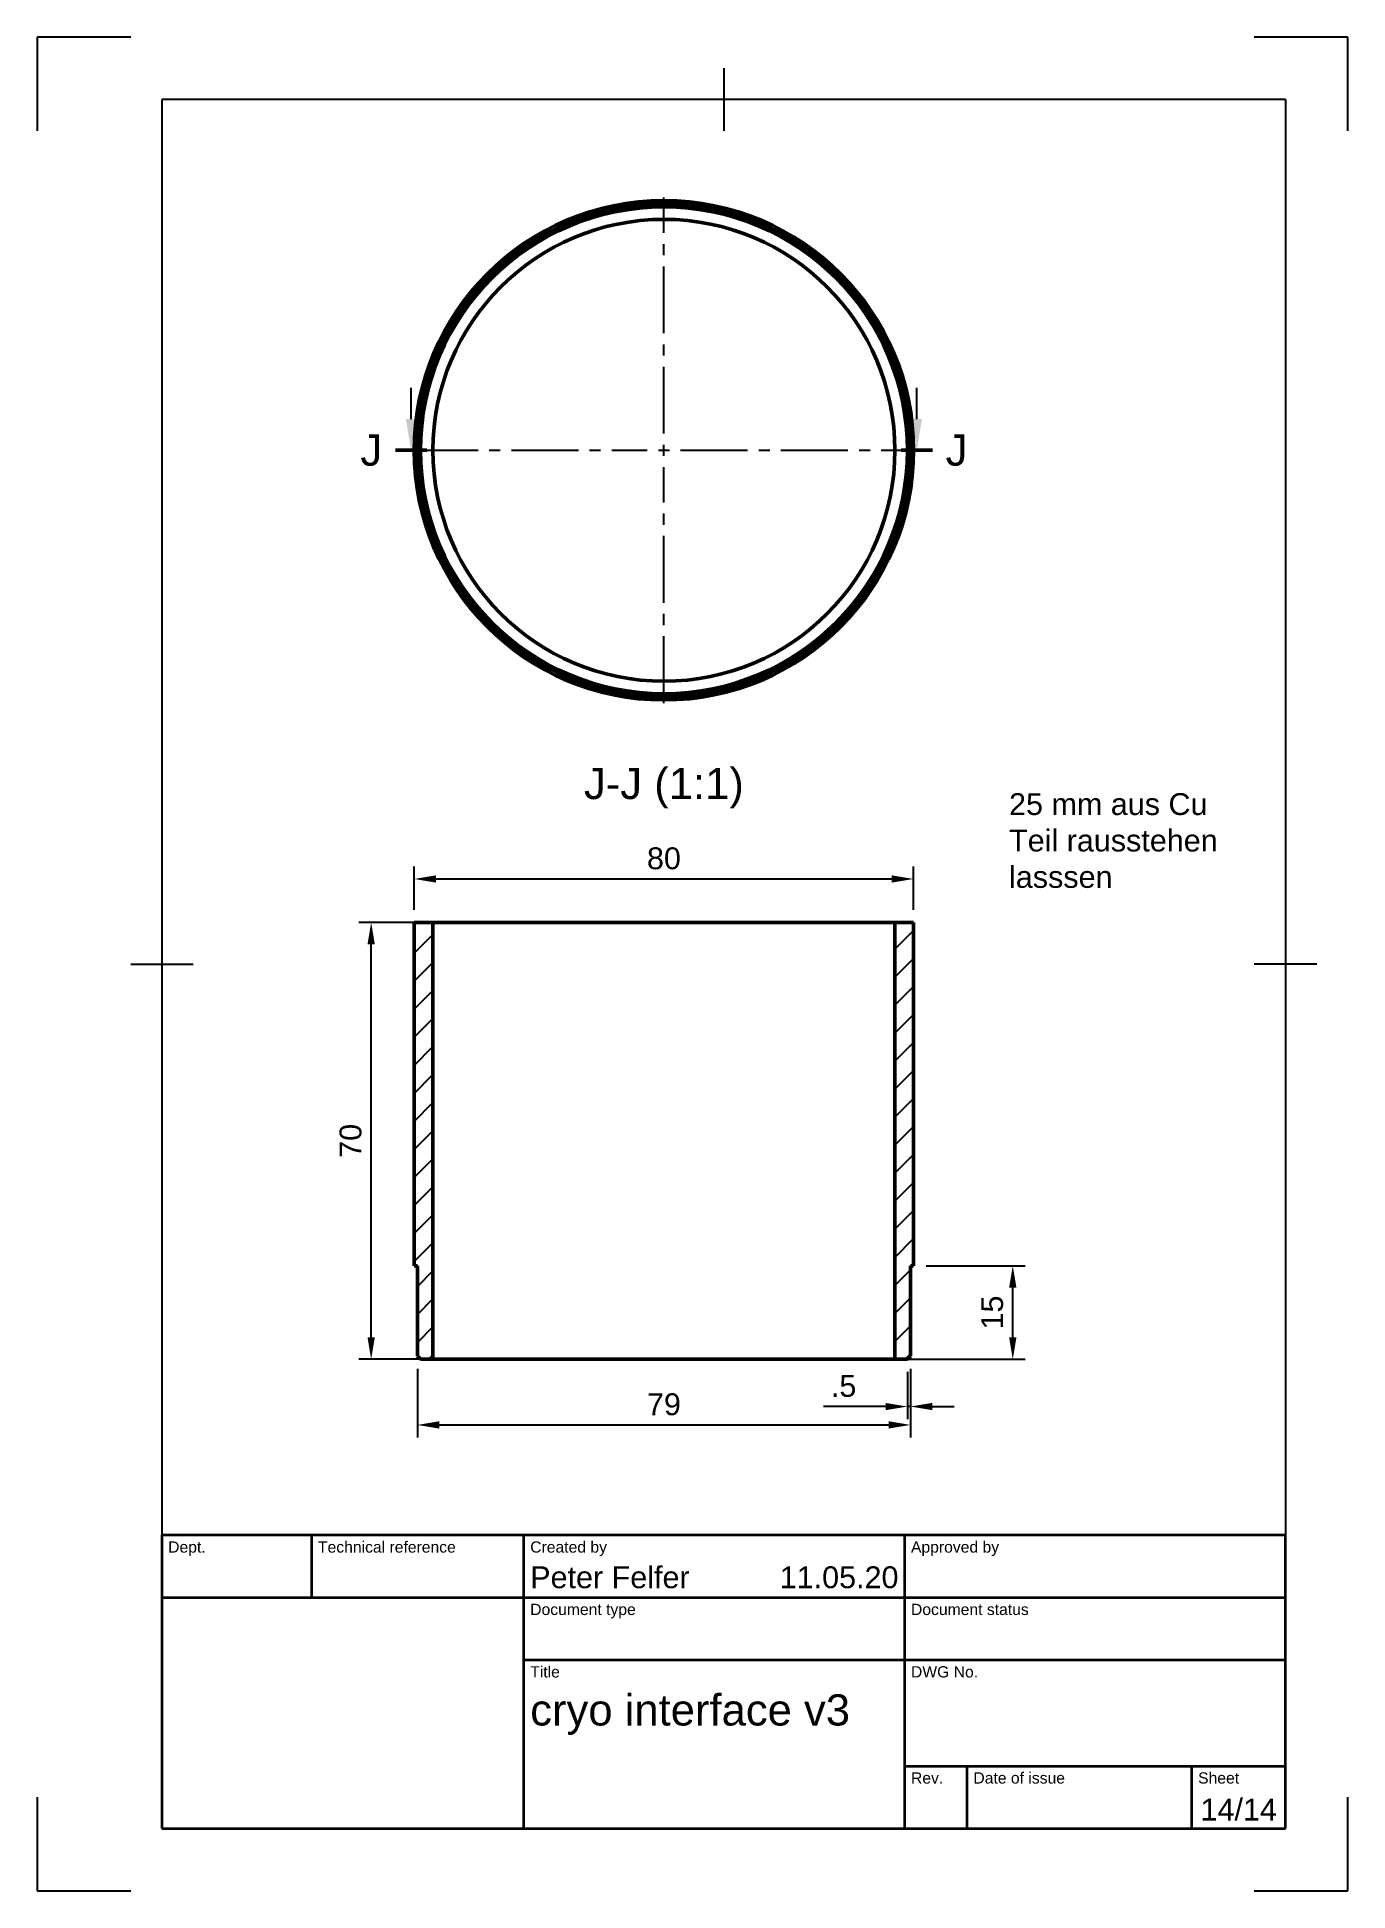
# Model space of a CAD drawing. Header units: millimetres. Extents: x 0 to 210, y 0 to 297.
import ezdxf
from ezdxf.enums import TextEntityAlignment as Align

# ---------------------------------------------------------------- set-up
doc = ezdxf.new("R2010")
doc.units = ezdxf.units.MM
doc.header["$LTSCALE"] = 0.75
doc.linetypes.add('CENTER2', pattern=[28.575, 19.05, -3.175, 3.175, -3.175])
for name, color, linetype, lineweight in [('Border', 7, 'Continuous', 25), ('FD_Dimensions', 7, 'Continuous', 25), ('Hatching', 7, 'Continuous', 25), ('Notes', 7, 'Continuous', 25), ('Section Lines', 7, 'Continuous', 25), ('Smart Centers', 7, 'CENTER2', 25), ('TitleBlock', 7, 'Continuous', 35), ('View Labels', 7, 'Continuous', 25), ('Visible', 7, 'Continuous', 50)]:
    doc.layers.add(name, color=color, linetype=linetype, lineweight=lineweight)
doc.styles.add('FusionTitle', font='')
doc.styles.get("Standard").update_dxf_attribs({"font": 'arial.ttf'})
doc.styles.get('FusionTitle').set_extended_font_data('Arial Unicode MS')
doc.dimstyles.new('Dim-ISO-25', dxfattribs={"dimtxt": 3.5, "dimasz": 3.5, "dimexe": 2, "dimexo": 2, "dimgap": 1.5, "dimtad": 1, "dimzin": 12, "dimdsep": 46, "dimtxsty": 'Standard', "dimcen": 0, "dimazin": 3, "dimtp": 0.1, "dimtm": 0.1, "dimtfac": 0.714, "dimtmove": 0, "dimatfit": 3, "dimfxl": 1, "dimtzin": 12, "dimarcsym": 0})

# ---------------------------------------------------------------- blocks, each defined once
blk = doc.blocks.new('ISO_TITLEBLOCK')
at = {"layer": 'TitleBlock'}
for p, q in [((0, 47), (-180, 47)), ((-180, 47), (-180, 0)), ((-156, 37), (-156, 47)), ((-122, 0), (-122, 47)), ((-61, 0), (-61, 47)), ((0, 0), (0, 47)), ((-180, 37), (0, 37)), ((-122, 27), (0, 27)), ((-61, 10), (0, 10)), ((-51, 0), (-51, 10)), ((-15, 0), (-15, 10)), ((-180, 0), (0, 0))]:
    blk.add_line(p, q, dxfattribs=at)
at = {"layer": 'TitleBlock', "style": 'FusionTitle'}
for s, p in [('Dept.', (-179, 46)), ('Technical reference', (-155, 46)), ('Created by', (-121, 46)), ('Approved by', (-60, 46)), ('Document type', (-121, 36)), ('Document status', (-60, 36)), ('Title', (-121, 26)), ('DWG No.', (-60, 26)), ('Rev.', (-60, 9)), ('Date of issue', (-50, 9)), ('Sheet', (-14, 9))]:
    blk.add_text(s, height=1.8, dxfattribs=at).set_placement(p, align=Align.TOP_LEFT)
for tag, p, height in [('DEPT', (-179, 38.5), 3.5), ('TECHNICAL_REFERENCE', (-155, 38.5), 3.5), ('CREATED_BY', (-121, 38.5), 3.5), ('APPROVED_BY', (-60, 38.5), 3.5), ('DOCUMENT_TYPE', (-121, 28.5), 3.5), ('DOCUMENT_STATUS', (-60, 28.5), 3.5), ('TITLE_1', (-121, 16.5), 5), ('TITLE_2', (-121, 9), 5), ('TITLE_3', (-121, 1.5), 5), ('DATE_OF_ISSUE', (-50, 1.5), 3.5)]:
    blk.add_attdef(tag, p, '', height=height, dxfattribs=at)
for tag, p in [('CREATED_DATE', (-62, 38.5)), ('APPROVED_DATE', (-1, 38.5))]:
    blk.add_attdef(tag, text='', height=3.5, dxfattribs=at).set_placement(p, align=Align.RIGHT)
for tag, height, p in [('DRAWING_NUMBER', 5, (-30.5, 16.6)), ('REV', 3.5, (-56, 3.1)), ('SHEET', 3.5, (-7.5, 3.1))]:
    blk.add_attdef(tag, text='', height=height, dxfattribs=at).set_placement(p, align=Align.MIDDLE)
blk = doc.blocks.new('ISO_A4(P)_SHEET')
at = {"layer": 'Border'}
for p, q in [((15, 297), (0, 297)), ((0, 297), (0, 282)), ((210, 297), (195, 297)), ((210, 282), (210, 297)), ((110, 292), (110, 282)), ((200, 287), (20, 287)), ((20, 287), (20, 10)), ((200, 287), (200, 10)), ((15, 148.5), (25, 148.5)), ((205, 148.5), (195, 148.5)), ((0, 15), (0, 0)), ((210, 0), (210, 15)), ((20, 10), (200, 10)), ((0, 0), (15, 0)), ((195, 0), (210, 0))]:
    blk.add_line(p, q, dxfattribs=at)
blk = doc.blocks.new('*U5')
at = {"layer": 'Smart Centers', "color": 0, "ltscale": 0.75, "transparency": 16777216}
for p, q in [((0, 2.678906), (0, 40.5)), ((-40.5, 0), (-2.678906, 0)), ((2.678906, 0), (40.5, 0)), ((0, -40.5), (0, -2.678906))]:
    blk.add_line(p, q, dxfattribs=at)
at = {"layer": 'Smart Centers', "color": 0, "linetype": 'Continuous', "ltscale": 0.75, "transparency": 16777216}
for p, q in [((-0.892969, 0), (0.892969, 0)), ((0, -0.892969), (0, 0.892969))]:
    blk.add_line(p, q, dxfattribs=at)
blk = doc.blocks.new('*D12')
at = {"layer": 'Defpoints', "color": 0, "transparency": 16777216}
for p in [(140.423466, 162.121817), (60.423466, 155.166912), (140.423466, 155.166912)]:
    blk.add_point(p, dxfattribs=at)
at = {"layer": 'FD_Dimensions', "color": 0, "lineweight": -2, "transparency": 16777216}
for p, q in [((60.423466, 157.166912), (60.423466, 164.121817)), ((140.423466, 157.166912), (140.423466, 164.121817)), ((63.923466, 162.121817), (136.923466, 162.121817))]:
    blk.add_line(p, q, dxfattribs=at)
at = {"layer": 'FD_Dimensions', "color": 0, "transparency": 16777216}
for points in [[(63.923466, 162.70515), (63.923466, 161.538484), (60.423466, 162.121817)], [(136.923466, 162.70515), (136.923466, 161.538484), (140.423466, 162.121817)]]:
    blk.add_solid(points, dxfattribs=at)
at = {"layer": 'FD_Dimensions', "color": 0, "transparency": 16777216, "insert": (100.423466, 165.408823), "char_height": 3.5, "attachment_point": 5}
blk.add_mtext('80', dxfattribs=at)
blk = doc.blocks.new('*D13')
at = {"layer": 'Defpoints', "color": 0, "transparency": 16777216}
for p in [(60.923466, 85.666912), (139.923466, 85.666912), (139.923466, 74.655304)]:
    blk.add_point(p, dxfattribs=at)
at = {"layer": 'FD_Dimensions', "lineweight": -2, "transparency": 16777216}
for p, q in [((60.923466, 83.666912), (60.923466, 72.655304)), ((139.923466, 83.666912), (139.923466, 72.655304)), ((64.423466, 74.655304), (136.423466, 74.655304))]:
    blk.add_line(p, q, dxfattribs=at)
at = {"layer": 'FD_Dimensions', "transparency": 16777216}
for points in [[(64.423466, 75.238637), (64.423466, 74.07197), (60.923466, 74.655304)], [(136.423466, 75.238637), (136.423466, 74.07197), (139.923466, 74.655304)]]:
    blk.add_solid(points, dxfattribs=at)
at = {"layer": 'FD_Dimensions', "color": 0, "transparency": 16777216, "insert": (100.423466, 77.942309), "char_height": 3.5, "attachment_point": 5}
blk.add_mtext('79', dxfattribs=at)
blk = doc.blocks.new('*D14')
at = {"layer": 'Defpoints', "color": 0, "transparency": 16777216}
for p in [(140.423466, 100.166912), (156.310095, 100.166912), (137.423466, 85.166912)]:
    blk.add_point(p, dxfattribs=at)
at = {"layer": 'FD_Dimensions', "lineweight": -2, "transparency": 16777216}
for p, q in [((142.423466, 100.166912), (158.310095, 100.166912)), ((156.310095, 88.666912), (156.310095, 96.666912)), ((139.423466, 85.166912), (158.310095, 85.166912))]:
    blk.add_line(p, q, dxfattribs=at)
at = {"layer": 'FD_Dimensions', "transparency": 16777216}
for points in [[(155.726762, 96.666912), (156.893428, 96.666912), (156.310095, 100.166912)], [(155.726762, 88.666912), (156.893428, 88.666912), (156.310095, 85.166912)]]:
    blk.add_solid(points, dxfattribs=at)
at = {"layer": 'FD_Dimensions', "color": 0, "transparency": 16777216, "insert": (153.02309, 92.666912), "char_height": 3.5, "attachment_point": 5, "rotation": 90}
blk.add_mtext('15', dxfattribs=at)
blk = doc.blocks.new('*D15')
at = {"layer": 'Defpoints', "color": 0, "transparency": 16777216}
for p in [(139.423466, 85.166912), (139.923466, 85.666912), (139.423466, 77.601869)]:
    blk.add_point(p, dxfattribs=at)
at = {"layer": 'FD_Dimensions', "lineweight": -2, "transparency": 16777216}
for p, q in [((139.423466, 83.166912), (139.423466, 75.601869)), ((139.923466, 83.666912), (139.923466, 75.601869)), ((135.923466, 77.601869), (125.98554, 77.601869)), ((139.923466, 77.601869), (139.423466, 77.601869)), ((143.423466, 77.601869), (146.923466, 77.601869))]:
    blk.add_line(p, q, dxfattribs=at)
at = {"layer": 'FD_Dimensions', "transparency": 16777216}
for points in [[(135.923466, 78.185203), (135.923466, 77.018536), (139.423466, 77.601869)], [(143.423466, 78.185203), (143.423466, 77.018536), (139.923466, 77.601869)]]:
    blk.add_solid(points, dxfattribs=at)
at = {"layer": 'FD_Dimensions', "color": 0, "transparency": 16777216, "insert": (129.204503, 80.881712), "char_height": 3.5, "attachment_point": 5}
blk.add_mtext('.5', dxfattribs=at)
blk = doc.blocks.new('*D16')
at = {"layer": 'Defpoints', "color": 0, "transparency": 16777216}
for p in [(53.523971, 155.166912), (63.423466, 155.166912), (63.423466, 85.166912)]:
    blk.add_point(p, dxfattribs=at)
at = {"layer": 'FD_Dimensions', "lineweight": -2, "transparency": 16777216}
for p, q in [((61.423466, 155.166912), (51.523971, 155.166912)), ((53.523971, 88.666912), (53.523971, 151.666912)), ((61.423466, 85.166912), (51.523971, 85.166912))]:
    blk.add_line(p, q, dxfattribs=at)
at = {"layer": 'FD_Dimensions', "transparency": 16777216}
for points in [[(52.940638, 151.666912), (54.107305, 151.666912), (53.523971, 155.166912)], [(52.940638, 88.666912), (54.107305, 88.666912), (53.523971, 85.166912)]]:
    blk.add_solid(points, dxfattribs=at)
at = {"layer": 'FD_Dimensions', "color": 0, "transparency": 16777216, "insert": (50.236966, 120.166912), "char_height": 3.5, "attachment_point": 5, "rotation": 90}
blk.add_mtext('70', dxfattribs=at)

msp = doc.modelspace()

# ---------------------------------------------------------------- hatches: boundary and pattern name
at = {"layer": 'Hatching'}
h = msp.add_hatch(dxfattribs=at)
h.set_pattern_fill('ANSI31', color=256, style=0)
h.paths.add_polyline_path([(60.923, 85.667), (61.423, 85.167), (63.423, 85.167), (63.423, 155.167), (60.423, 155.167), (60.423, 100.167), (60.923, 100.167)], flags=0)
h.paths.add_polyline_path([(139.423, 85.167), (139.923, 85.667), (139.923, 100.167), (140.423, 100.167), (140.423, 155.167), (137.423, 155.167), (137.423, 85.167)], flags=0)

# ---------------------------------------------------------------- linework, layer by layer
at = {"layer": 'Section Lines'}
for p, q in [((59.923, 235.797), (59.923, 240.797)), ((140.923, 235.797), (140.923, 240.797))]:
    msp.add_line(p, q, dxfattribs=at)
at = {"layer": 'Section Lines', "lineweight": 50}
for p, q in [((57.423, 230.797), (62.423, 230.797)), ((143.423, 230.797), (138.423, 230.797))]:
    msp.add_line(p, q, dxfattribs=at)
at = {"layer": 'Section Lines'}
for points in [[(60.757, 235.797), (59.923, 230.797), (59.09, 235.797)], [(141.757, 235.797), (140.923, 230.797), (140.09, 235.797)]]:
    msp.add_solid(points, dxfattribs=at)
at = {"layer": 'Visible', "extrusion": (0, 0, -1)}
for p, q in [((63.423, 155.167), (60.423, 155.167)), ((60.423, 155.167), (60.423, 100.167)), ((63.423, 85.167), (63.423, 155.167)), ((137.423, 155.167), (63.423, 155.167)), ((140.423, 155.167), (137.423, 155.167)), ((137.423, 155.167), (137.423, 85.167)), ((140.423, 100.167), (140.423, 155.167)), ((60.423, 100.167), (60.923, 100.167)), ((60.923, 100.167), (60.923, 85.667)), ((139.923, 85.667), (139.923, 100.167)), ((139.923, 100.167), (140.423, 100.167)), ((60.923, 85.667), (61.423, 85.167)), ((61.423, 85.167), (63.423, 85.167)), ((137.423, 85.167), (63.423, 85.167)), ((137.423, 85.167), (139.423, 85.167)), ((139.423, 85.167), (139.923, 85.667))]:
    msp.add_line(p, q, dxfattribs=at)
for radius in [40, 39, 37]:
    msp.add_circle((-100.423, 230.797), radius, dxfattribs=at)
at = {"layer": 'Visible'}
msp.add_circle((100.423, 230.797), 39.5, dxfattribs=at)

# ---------------------------------------------------------------- block references
at = {"layer": 'Border'}
msp.add_blockref('ISO_A4(P)_SHEET', (0, 0), dxfattribs=at)
at = {"layer": 'Smart Centers', "ltscale": 0.75}
msp.add_blockref('*U5', (100.423, 230.797), dxfattribs=at)
at = {"layer": 'TitleBlock'}
msp.add_blockref('ISO_TITLEBLOCK', (200, 10), dxfattribs=at).add_auto_attribs({'CREATED_DATE': '11.05.20', 'SHEET': '14/14', 'TITLE_1': 'cryo interface v3', 'CREATED_BY': 'Peter Felfer'})

# ---------------------------------------------------------------- texts
at = {"layer": 'Notes', "insert": (155.713, 175.867), "char_height": 3.5, "attachment_point": 1}
msp.add_mtext_dynamic_manual_height_columns('25 mm aus Cu Teil rausstehen lasssen', width=38.33111, gutter_width=17.5, heights=[0], dxfattribs=at)
at = {"layer": 'Section Lines', "char_height": 5, "attachment_point": 5}
for insert in [(53.542, 230.797), (147.305, 230.797)]:
    msp.add_mtext('J', dxfattribs=dict(at, insert=insert))
at = {"layer": 'View Labels', "insert": (100.423, 173.417), "char_height": 5, "width": 27.67394, "attachment_point": 8}
msp.add_mtext('J-J (1:1)', dxfattribs=at)

# ---------------------------------------------------------------- dimensions: what is measured, and where the dimension line sits
at = {"layer": 'FD_Dimensions'}
for base, p1, p2, override, picture, middle in [((140.423, 162.122), (60.423, 155.167), (140.423, 155.167), {"dimlfac": 1}, '*D12', (100.423, 165.409)), ((139.923, 74.655), (60.923, 85.667), (139.923, 85.667), {"dimlfac": 1, "dimclrd": 256, "dimclre": 256}, '*D13', (100.423, 77.942)), ((139.423, 77.602), (139.923, 85.667), (139.423, 85.167), {"dimlfac": 1, "dimclrd": 256, "dimclre": 256}, '*D15', (129.205, 80.882))]:
    dim = msp.add_linear_dim(base=base, p1=p1, p2=p2, dimstyle='Dim-ISO-25', override=override, dxfattribs=at)
    dim.commit()
    dim.dimension.update_dxf_attribs({"geometry": picture, "text_midpoint": middle})
dim = msp.add_aligned_dim(p1=(63.423, 85.167), p2=(63.423, 155.167), distance=9.899, dimstyle='Dim-ISO-25', override={"dimlfac": 1, "dimclrd": 256, "dimclre": 256}, dxfattribs=at)
dim.commit()
dim.dimension.update_dxf_attribs({"geometry": '*D16', "text_midpoint": (50.237, 120.167)})
dim = msp.add_linear_dim(base=(156.31, 100.167), p1=(137.423, 85.167), p2=(140.423, 100.167), angle=270, dimstyle='Dim-ISO-25', override={"dimlfac": 1, "dimclrd": 256, "dimclre": 256}, dxfattribs=at)
dim.commit()
dim.dimension.update_dxf_attribs({"geometry": '*D14', "text_midpoint": (153.023, 92.667)})

doc.saveas('drawing.dxf')
